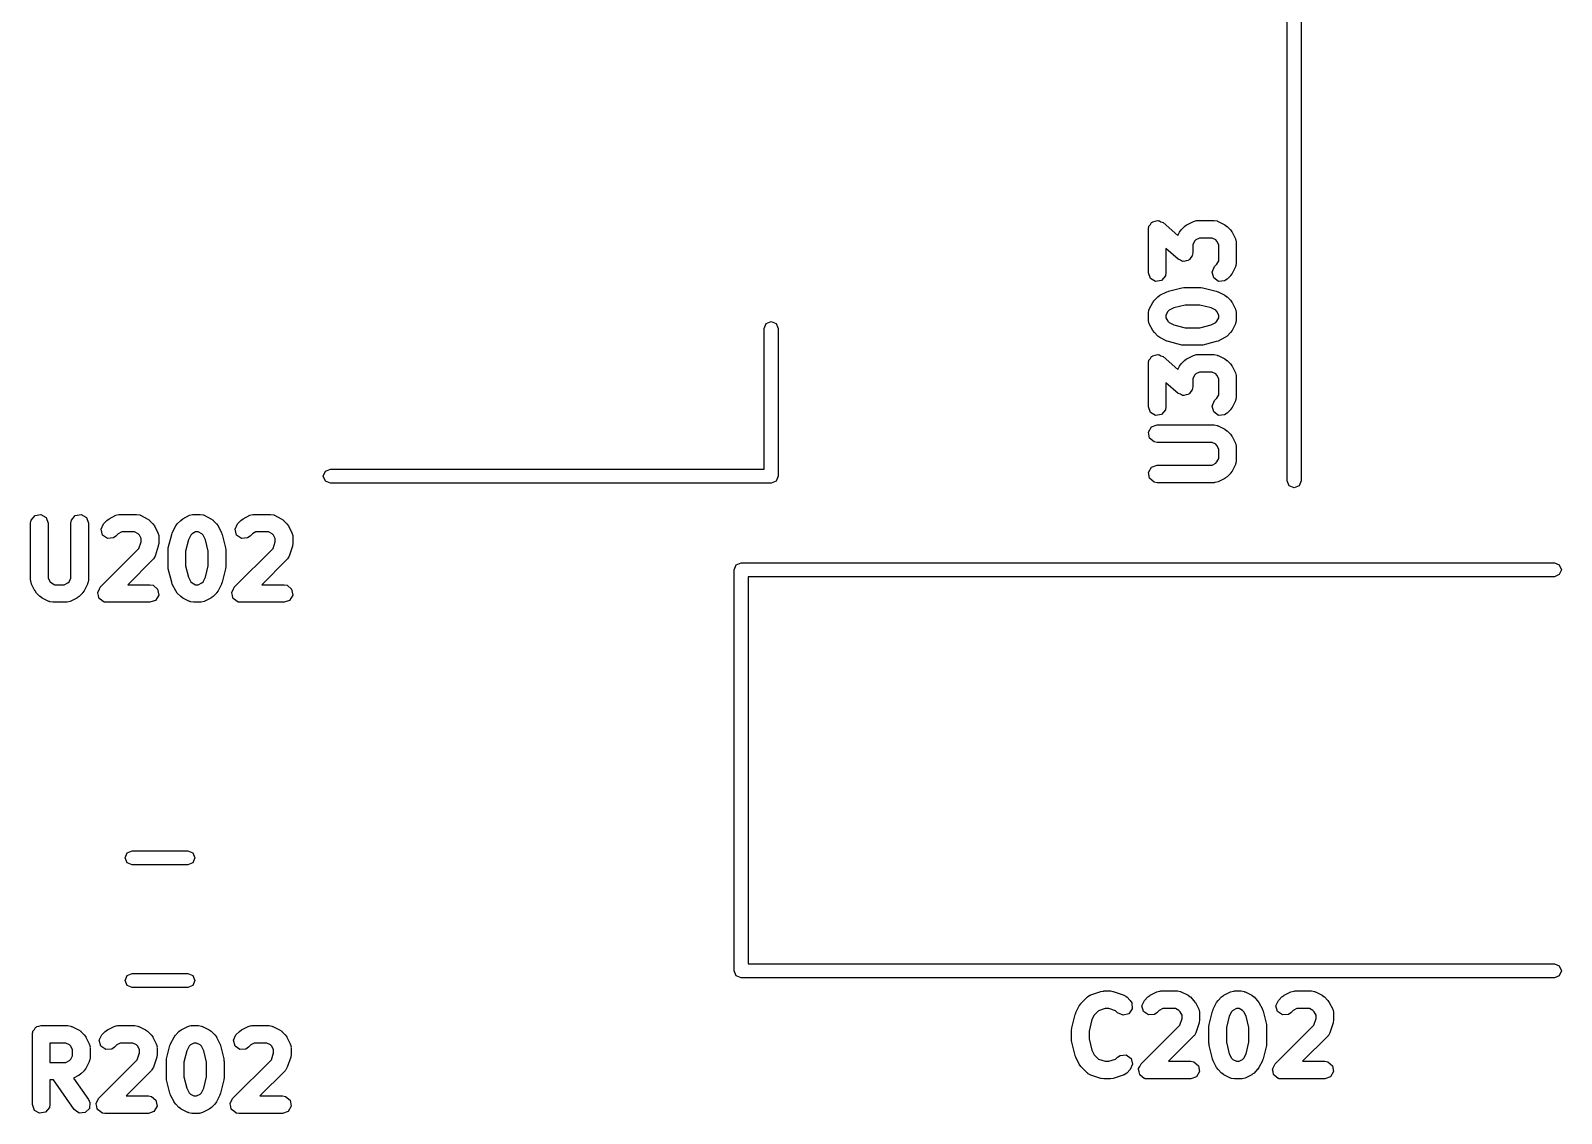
# Model space of a CAD drawing. Extents: x 93.8 to 150, y -109.9 to -90.1.
# Drawn here: x 113.7 to 126.76, y -108.84 to -99.61 of the extents above; entities that cross this region are included whole.
import ezdxf

# ---------------------------------------------------------------- set-up
doc = ezdxf.new("R2010")
doc.units = 0
doc.layers.add('BLACK', color=7, linetype='CONTINUOUS')

msp = doc.modelspace()

# ---------------------------------------------------------------- linework, layer by layer
at = {"layer": 'BLACK', "linetype": 'CONTINUOUS'}
for p, q in [((124.42, -103.45), (124.42, -98.05)), ((124.54, -98.05), (124.54, -103.45)), ((123.236, -101.305), (123.238, -101.294)), ((123.238, -101.29), (123.239, -101.288)), ((123.238, -101.294), (123.238, -101.29)), ((123.239, -101.288), (123.241, -101.279)), ((123.241, -101.279), (123.254, -101.264)), ((123.254, -101.264), (123.264, -101.246)), ((123.264, -101.246), (123.27, -101.244)), ((123.27, -101.244), (123.274, -101.24)), ((123.274, -101.24), (123.294, -101.236)), ((123.294, -101.236), (123.313, -101.23)), ((123.313, -101.23), (123.319, -101.232)), ((123.319, -101.232), (123.324, -101.231)), ((123.324, -101.231), (123.342, -101.241)), ((123.342, -101.241), (123.361, -101.248)), ((123.361, -101.248), (123.487, -101.358)), ((123.516, -101.309), (123.544, -101.28)), ((123.544, -101.28), (123.562, -101.268)), ((123.562, -101.268), (123.564, -101.266)), ((123.564, -101.266), (123.621, -101.238)), ((123.621, -101.238), (123.646, -101.23)), ((123.646, -101.23), (123.65, -101.231)), ((123.65, -101.231), (123.654, -101.23)), ((123.654, -101.23), (123.797, -101.23)), ((123.797, -101.23), (123.823, -101.234)), ((123.823, -101.234), (123.826, -101.237)), ((123.826, -101.237), (123.831, -101.238)), ((123.831, -101.238), (123.888, -101.266)), ((123.888, -101.266), (123.906, -101.28)), ((123.906, -101.28), (123.907, -101.28)), ((123.907, -101.28), (123.936, -101.309)), ((123.236, -101.676), (123.236, -101.305)), ((123.487, -101.358), (123.501, -101.328)), ((123.501, -101.328), (123.515, -101.31)), ((123.515, -101.31), (123.516, -101.309)), ((123.63, -101.406), (123.615, -101.437)), ((123.642, -101.395), (123.63, -101.406)), ((123.672, -101.38), (123.642, -101.395)), ((123.779, -101.38), (123.672, -101.38)), ((123.81, -101.395), (123.779, -101.38)), ((123.821, -101.406), (123.81, -101.395)), ((123.836, -101.437), (123.821, -101.406)), ((123.936, -101.309), (123.949, -101.327)), ((123.949, -101.327), (123.95, -101.328)), ((123.95, -101.328), (123.979, -101.386)), ((123.979, -101.386), (123.986, -101.411)), ((123.986, -101.411), (123.985, -101.415)), ((123.985, -101.415), (123.986, -101.419)), ((123.986, -101.419), (123.986, -101.591)), ((123.491, -101.561), (123.386, -101.47)), ((123.386, -101.47), (123.386, -101.676)), ((123.597, -101.546), (123.587, -101.563)), ((123.61, -101.531), (123.597, -101.546)), ((123.612, -101.522), (123.61, -101.531)), ((123.614, -101.519), (123.612, -101.522)), ((123.615, -101.505), (123.613, -101.516)), ((123.613, -101.516), (123.614, -101.519)), ((123.615, -101.437), (123.615, -101.505)), ((123.836, -101.573), (123.836, -101.437)), ((123.254, -101.724), (123.236, -101.676)), ((123.386, -101.676), (123.382, -101.702)), ((123.509, -101.569), (123.491, -101.561)), ((123.527, -101.579), (123.509, -101.569)), ((123.533, -101.578), (123.527, -101.579)), ((123.538, -101.58), (123.533, -101.578)), ((123.558, -101.573), (123.538, -101.58)), ((123.578, -101.57), (123.558, -101.573)), ((123.581, -101.565), (123.578, -101.57)), ((123.587, -101.563), (123.581, -101.565)), ((123.78, -101.67), (123.801, -101.623)), ((123.793, -101.719), (123.78, -101.67)), ((123.801, -101.623), (123.821, -101.603)), ((123.821, -101.603), (123.836, -101.573)), ((123.95, -101.681), (123.937, -101.699)), ((123.979, -101.624), (123.95, -101.681)), ((123.982, -101.616), (123.979, -101.62)), ((123.979, -101.62), (123.979, -101.624)), ((123.986, -101.591), (123.982, -101.616)), ((123.298, -101.75), (123.254, -101.724)), ((123.349, -101.741), (123.298, -101.75)), ((123.382, -101.702), (123.349, -101.741)), ((123.408, -101.832), (123.522, -101.804)), ((123.522, -101.804), (123.537, -101.802)), ((123.537, -101.802), (123.54, -101.801)), ((123.54, -101.801), (123.683, -101.801)), ((123.683, -101.801), (123.698, -101.804)), ((123.698, -101.804), (123.701, -101.804)), ((123.701, -101.804), (123.815, -101.832)), ((123.835, -101.749), (123.793, -101.719)), ((123.886, -101.744), (123.835, -101.749)), ((123.907, -101.729), (123.886, -101.744)), ((123.936, -101.701), (123.907, -101.729)), ((123.937, -101.699), (123.936, -101.701)), ((123.244, -101.986), (123.273, -101.928)), ((123.273, -101.928), (123.286, -101.91)), ((123.286, -101.91), (123.287, -101.909)), ((123.287, -101.909), (123.316, -101.88)), ((123.316, -101.88), (123.334, -101.868)), ((123.334, -101.868), (123.335, -101.866)), ((123.335, -101.866), (123.392, -101.838)), ((123.392, -101.838), (123.405, -101.834)), ((123.405, -101.834), (123.408, -101.832)), ((123.549, -101.951), (123.452, -101.976)), ((123.674, -101.951), (123.549, -101.951)), ((123.771, -101.976), (123.674, -101.951)), ((123.815, -101.832), (123.827, -101.837)), ((123.827, -101.837), (123.831, -101.838)), ((123.831, -101.838), (123.888, -101.866)), ((123.888, -101.866), (123.906, -101.88)), ((123.906, -101.88), (123.907, -101.88)), ((123.907, -101.88), (123.936, -101.909)), ((123.936, -101.909), (123.949, -101.927)), ((123.949, -101.927), (123.95, -101.928)), ((123.95, -101.928), (123.979, -101.986)), ((123.236, -102.019), (123.241, -101.993)), ((123.236, -102.076), (123.236, -102.019)), ((123.238, -102.08), (123.236, -102.076)), ((123.237, -102.085), (123.238, -102.08)), ((123.241, -101.993), (123.244, -101.99)), ((123.244, -101.99), (123.244, -101.986)), ((123.402, -102.006), (123.386, -102.037)), ((123.386, -102.037), (123.386, -102.059)), ((123.386, -102.059), (123.402, -102.089)), ((123.413, -101.995), (123.402, -102.006)), ((123.452, -101.976), (123.413, -101.995)), ((123.81, -101.995), (123.771, -101.976)), ((123.821, -102.006), (123.81, -101.995)), ((123.836, -102.037), (123.821, -102.006)), ((123.821, -102.089), (123.836, -102.059)), ((123.836, -102.059), (123.836, -102.037)), ((123.979, -101.986), (123.986, -102.011)), ((123.986, -102.076), (123.982, -102.102)), ((123.986, -102.011), (123.985, -102.015)), ((123.985, -102.015), (123.986, -102.019)), ((123.986, -102.019), (123.986, -102.076)), ((119.96, -102.15), (119.978, -102.108)), ((119.96, -103.35), (119.96, -102.15)), ((119.978, -102.108), (120.02, -102.09)), ((120.02, -102.09), (120.062, -102.108)), ((120.062, -102.108), (120.08, -102.15)), ((120.08, -102.15), (120.08, -103.41)), ((123.244, -102.11), (123.237, -102.085)), ((123.273, -102.167), (123.244, -102.11)), ((123.274, -102.168), (123.273, -102.167)), ((123.287, -102.186), (123.274, -102.168)), ((123.316, -102.215), (123.287, -102.186)), ((123.402, -102.089), (123.413, -102.1)), ((123.413, -102.1), (123.452, -102.12)), ((123.452, -102.12), (123.549, -102.144)), ((123.549, -102.144), (123.674, -102.144)), ((123.674, -102.144), (123.771, -102.12)), ((123.771, -102.12), (123.81, -102.1)), ((123.81, -102.1), (123.821, -102.089)), ((123.936, -102.186), (123.907, -102.215)), ((123.937, -102.185), (123.936, -102.186)), ((123.95, -102.167), (123.937, -102.185)), ((123.979, -102.11), (123.95, -102.167)), ((123.982, -102.102), (123.979, -102.105)), ((123.979, -102.105), (123.979, -102.11)), ((123.317, -102.216), (123.316, -102.215)), ((123.335, -102.229), (123.317, -102.216)), ((123.392, -102.258), (123.335, -102.229)), ((123.396, -102.258), (123.392, -102.258)), ((123.408, -102.263), (123.396, -102.258)), ((123.522, -102.292), (123.408, -102.263)), ((123.525, -102.292), (123.522, -102.292)), ((123.54, -102.294), (123.525, -102.292)), ((123.683, -102.294), (123.54, -102.294)), ((123.686, -102.293), (123.683, -102.294)), ((123.701, -102.292), (123.686, -102.293)), ((123.815, -102.263), (123.701, -102.292)), ((123.818, -102.261), (123.815, -102.263)), ((123.831, -102.258), (123.818, -102.261)), ((123.888, -102.229), (123.831, -102.258)), ((123.889, -102.228), (123.888, -102.229)), ((123.907, -102.215), (123.889, -102.228)), ((123.236, -102.448), (123.238, -102.437)), ((123.236, -102.819), (123.236, -102.448)), ((123.238, -102.433), (123.239, -102.431)), ((123.238, -102.437), (123.238, -102.433)), ((123.239, -102.431), (123.241, -102.422)), ((123.241, -102.422), (123.254, -102.407)), ((123.254, -102.407), (123.264, -102.389)), ((123.264, -102.389), (123.27, -102.387)), ((123.27, -102.387), (123.274, -102.383)), ((123.274, -102.383), (123.294, -102.379)), ((123.294, -102.379), (123.313, -102.373)), ((123.313, -102.373), (123.319, -102.375)), ((123.319, -102.375), (123.324, -102.374)), ((123.324, -102.374), (123.342, -102.384)), ((123.342, -102.384), (123.361, -102.391)), ((123.361, -102.391), (123.487, -102.501)), ((123.487, -102.501), (123.501, -102.471)), ((123.501, -102.471), (123.515, -102.453)), ((123.515, -102.453), (123.516, -102.452)), ((123.516, -102.452), (123.544, -102.423)), ((123.544, -102.423), (123.562, -102.41)), ((123.562, -102.41), (123.564, -102.409)), ((123.564, -102.409), (123.621, -102.381)), ((123.621, -102.381), (123.646, -102.373)), ((123.646, -102.373), (123.65, -102.374)), ((123.65, -102.374), (123.654, -102.373)), ((123.654, -102.373), (123.797, -102.373)), ((123.797, -102.373), (123.823, -102.377)), ((123.823, -102.377), (123.826, -102.38)), ((123.826, -102.38), (123.831, -102.381)), ((123.831, -102.381), (123.888, -102.409)), ((123.888, -102.409), (123.906, -102.423)), ((123.906, -102.423), (123.907, -102.423)), ((123.907, -102.423), (123.936, -102.452)), ((123.936, -102.452), (123.949, -102.47)), ((123.949, -102.47), (123.95, -102.471)), ((123.95, -102.471), (123.979, -102.528)), ((123.63, -102.549), (123.615, -102.58)), ((123.615, -102.58), (123.615, -102.648)), ((123.642, -102.538), (123.63, -102.549)), ((123.672, -102.523), (123.642, -102.538)), ((123.779, -102.523), (123.672, -102.523)), ((123.81, -102.538), (123.779, -102.523)), ((123.821, -102.549), (123.81, -102.538)), ((123.836, -102.58), (123.821, -102.549)), ((123.836, -102.716), (123.836, -102.58)), ((123.979, -102.528), (123.986, -102.553)), ((123.986, -102.553), (123.985, -102.558)), ((123.985, -102.558), (123.986, -102.562)), ((123.986, -102.562), (123.986, -102.733)), ((123.491, -102.704), (123.386, -102.613)), ((123.386, -102.613), (123.386, -102.819)), ((123.509, -102.711), (123.491, -102.704)), ((123.527, -102.722), (123.509, -102.711)), ((123.533, -102.721), (123.527, -102.722)), ((123.538, -102.723), (123.533, -102.721)), ((123.558, -102.716), (123.538, -102.723)), ((123.578, -102.713), (123.558, -102.716)), ((123.581, -102.708), (123.578, -102.713)), ((123.587, -102.706), (123.581, -102.708)), ((123.597, -102.689), (123.587, -102.706)), ((123.61, -102.673), (123.597, -102.689)), ((123.612, -102.665), (123.61, -102.673)), ((123.614, -102.662), (123.612, -102.665)), ((123.615, -102.648), (123.613, -102.659)), ((123.613, -102.659), (123.614, -102.662)), ((123.821, -102.746), (123.836, -102.716)), ((123.986, -102.733), (123.982, -102.759)), ((123.254, -102.867), (123.236, -102.819)), ((123.382, -102.845), (123.349, -102.884)), ((123.386, -102.819), (123.382, -102.845)), ((123.78, -102.813), (123.801, -102.766)), ((123.793, -102.862), (123.78, -102.813)), ((123.835, -102.892), (123.793, -102.862)), ((123.801, -102.766), (123.821, -102.746)), ((123.936, -102.844), (123.907, -102.872)), ((123.937, -102.842), (123.936, -102.844)), ((123.95, -102.824), (123.937, -102.842)), ((123.979, -102.767), (123.95, -102.824)), ((123.982, -102.759), (123.979, -102.763)), ((123.979, -102.763), (123.979, -102.767)), ((123.238, -103.035), (123.263, -102.99)), ((123.298, -102.893), (123.254, -102.867)), ((123.263, -102.99), (123.311, -102.973)), ((123.349, -102.884), (123.298, -102.893)), ((123.311, -102.973), (123.797, -102.973)), ((123.797, -102.973), (123.823, -102.977)), ((123.823, -102.977), (123.826, -102.98)), ((123.826, -102.98), (123.831, -102.981)), ((123.831, -102.981), (123.888, -103.009)), ((123.886, -102.887), (123.835, -102.892)), ((123.907, -102.872), (123.886, -102.887)), ((123.246, -103.085), (123.238, -103.035)), ((123.286, -103.118), (123.246, -103.085)), ((123.311, -103.123), (123.286, -103.118)), ((123.779, -103.123), (123.311, -103.123)), ((123.81, -103.138), (123.779, -103.123)), ((123.888, -103.009), (123.906, -103.023)), ((123.906, -103.023), (123.907, -103.023)), ((123.907, -103.023), (123.936, -103.052)), ((123.936, -103.052), (123.949, -103.07)), ((123.949, -103.07), (123.95, -103.071)), ((123.95, -103.071), (123.979, -103.128)), ((123.821, -103.149), (123.81, -103.138)), ((123.836, -103.18), (123.821, -103.149)), ((123.836, -103.259), (123.836, -103.18)), ((123.979, -103.128), (123.986, -103.153)), ((123.986, -103.153), (123.985, -103.158)), ((123.985, -103.158), (123.986, -103.162)), ((123.986, -103.162), (123.986, -103.276)), ((116.2, -103.41), (116.218, -103.368)), ((116.218, -103.368), (116.26, -103.35)), ((116.26, -103.35), (119.96, -103.35)), ((123.238, -103.378), (123.263, -103.333)), ((123.246, -103.428), (123.238, -103.378)), ((123.263, -103.333), (123.311, -103.316)), ((123.311, -103.316), (123.779, -103.316)), ((123.779, -103.316), (123.81, -103.3)), ((123.81, -103.3), (123.821, -103.289)), ((123.821, -103.289), (123.836, -103.259)), ((123.936, -103.386), (123.907, -103.415)), ((123.937, -103.385), (123.936, -103.386)), ((123.95, -103.367), (123.937, -103.385)), ((123.979, -103.31), (123.95, -103.367)), ((123.982, -103.302), (123.979, -103.305)), ((123.979, -103.305), (123.979, -103.31)), ((123.986, -103.276), (123.982, -103.302)), ((116.218, -103.452), (116.2, -103.41)), ((116.26, -103.47), (116.218, -103.452)), ((120.02, -103.47), (116.26, -103.47)), ((120.062, -103.452), (120.02, -103.47)), ((120.08, -103.41), (120.062, -103.452)), ((123.286, -103.461), (123.246, -103.428)), ((123.311, -103.466), (123.286, -103.461)), ((123.797, -103.466), (123.311, -103.466)), ((123.801, -103.464), (123.797, -103.466)), ((123.806, -103.465), (123.801, -103.464)), ((123.831, -103.458), (123.806, -103.465)), ((123.888, -103.429), (123.831, -103.458)), ((123.889, -103.428), (123.888, -103.429)), ((123.907, -103.415), (123.889, -103.428)), ((124.438, -103.492), (124.42, -103.45)), ((124.48, -103.51), (124.438, -103.492)), ((124.522, -103.492), (124.48, -103.51)), ((124.54, -103.45), (124.522, -103.492)), ((113.709, -103.786), (113.742, -103.746)), ((113.742, -103.746), (113.792, -103.738)), ((113.792, -103.738), (113.837, -103.763)), ((113.837, -103.763), (113.854, -103.811)), ((114.052, -103.786), (114.085, -103.746)), ((114.085, -103.746), (114.135, -103.738)), ((114.135, -103.738), (114.18, -103.763)), ((114.18, -103.763), (114.197, -103.811)), ((114.355, -103.787), (114.373, -103.774)), ((114.373, -103.774), (114.374, -103.773)), ((114.374, -103.773), (114.432, -103.744)), ((114.432, -103.744), (114.457, -103.737)), ((114.457, -103.737), (114.461, -103.738)), ((114.461, -103.738), (114.465, -103.736)), ((114.465, -103.736), (114.608, -103.736)), ((114.608, -103.736), (114.634, -103.741)), ((114.634, -103.741), (114.637, -103.744)), ((114.637, -103.744), (114.642, -103.744)), ((114.642, -103.744), (114.699, -103.773)), ((114.699, -103.773), (114.717, -103.786)), ((114.984, -103.787), (115.002, -103.774)), ((115.002, -103.774), (115.003, -103.773)), ((115.003, -103.773), (115.06, -103.744)), ((115.06, -103.744), (115.085, -103.737)), ((115.085, -103.737), (115.09, -103.738)), ((115.09, -103.738), (115.094, -103.736)), ((115.094, -103.736), (115.151, -103.736)), ((115.151, -103.736), (115.177, -103.741)), ((115.177, -103.741), (115.18, -103.744)), ((115.18, -103.744), (115.184, -103.744)), ((115.184, -103.744), (115.242, -103.773)), ((115.242, -103.773), (115.26, -103.786)), ((115.498, -103.787), (115.516, -103.774)), ((115.516, -103.774), (115.517, -103.773)), ((115.517, -103.773), (115.574, -103.744)), ((115.574, -103.744), (115.599, -103.737)), ((115.599, -103.737), (115.604, -103.738)), ((115.604, -103.738), (115.608, -103.736)), ((115.608, -103.736), (115.751, -103.736)), ((115.751, -103.736), (115.777, -103.741)), ((115.777, -103.741), (115.78, -103.744)), ((115.78, -103.744), (115.784, -103.744)), ((115.784, -103.744), (115.842, -103.773)), ((115.842, -103.773), (115.86, -103.786)), ((113.704, -103.811), (113.709, -103.786)), ((113.704, -104.297), (113.704, -103.811)), ((113.854, -103.811), (113.854, -104.279)), ((114.047, -103.811), (114.052, -103.786)), ((114.047, -104.279), (114.047, -103.811)), ((114.197, -103.811), (114.197, -104.297)), ((114.305, -103.862), (114.326, -103.816)), ((114.318, -103.912), (114.305, -103.862)), ((114.326, -103.816), (114.355, -103.787)), ((114.452, -103.902), (114.432, -103.922)), ((114.483, -103.886), (114.452, -103.902)), ((114.59, -103.886), (114.483, -103.886)), ((114.621, -103.902), (114.59, -103.886)), ((114.632, -103.913), (114.621, -103.902)), ((114.717, -103.786), (114.718, -103.787)), ((114.718, -103.787), (114.747, -103.816)), ((114.747, -103.816), (114.76, -103.834)), ((114.76, -103.834), (114.761, -103.835)), ((114.761, -103.835), (114.789, -103.892)), ((114.789, -103.892), (114.797, -103.917)), ((114.878, -104.022), (114.907, -103.908)), ((114.907, -103.908), (114.912, -103.896)), ((114.912, -103.892), (114.941, -103.835)), ((114.912, -103.896), (114.912, -103.892)), ((114.941, -103.835), (114.954, -103.817)), ((114.954, -103.817), (114.955, -103.816)), ((114.955, -103.816), (114.984, -103.787)), ((115.081, -103.902), (115.07, -103.913)), ((115.111, -103.886), (115.081, -103.902)), ((115.133, -103.886), (115.111, -103.886)), ((115.164, -103.902), (115.133, -103.886)), ((115.175, -103.913), (115.164, -103.902)), ((115.26, -103.786), (115.261, -103.787)), ((115.261, -103.787), (115.29, -103.816)), ((115.29, -103.816), (115.302, -103.834)), ((115.302, -103.834), (115.304, -103.835)), ((115.304, -103.835), (115.332, -103.892)), ((115.332, -103.892), (115.336, -103.905)), ((115.336, -103.905), (115.338, -103.908)), ((115.338, -103.908), (115.366, -104.022)), ((115.448, -103.862), (115.469, -103.816)), ((115.461, -103.912), (115.448, -103.862)), ((115.469, -103.816), (115.498, -103.787)), ((115.595, -103.902), (115.575, -103.922)), ((115.626, -103.886), (115.595, -103.902)), ((115.733, -103.886), (115.626, -103.886)), ((115.764, -103.902), (115.733, -103.886)), ((115.775, -103.913), (115.764, -103.902)), ((115.86, -103.786), (115.861, -103.787)), ((115.861, -103.787), (115.89, -103.816)), ((115.89, -103.816), (115.902, -103.834)), ((115.902, -103.834), (115.904, -103.835)), ((115.904, -103.835), (115.932, -103.892)), ((115.932, -103.892), (115.94, -103.917)), ((114.298, -104.358), (114.628, -104.028)), ((114.36, -103.941), (114.318, -103.912)), ((114.411, -103.937), (114.36, -103.941)), ((114.432, -103.922), (114.411, -103.937)), ((114.628, -104.028), (114.647, -103.971)), ((114.647, -103.943), (114.632, -103.913)), ((114.647, -103.971), (114.647, -103.943)), ((114.793, -104.007), (114.765, -104.092)), ((114.797, -103.983), (114.793, -104.005)), ((114.793, -104.005), (114.793, -104.007)), ((114.797, -103.917), (114.796, -103.922)), ((114.796, -103.922), (114.797, -103.926)), ((114.797, -103.926), (114.797, -103.983)), ((114.876, -104.04), (114.878, -104.025)), ((114.876, -104.183), (114.876, -104.04)), ((114.878, -104.025), (114.878, -104.022)), ((115.05, -103.952), (115.026, -104.049)), ((115.07, -103.913), (115.05, -103.952)), ((115.194, -103.952), (115.175, -103.913)), ((115.219, -104.049), (115.194, -103.952)), ((115.366, -104.022), (115.368, -104.037)), ((115.368, -104.037), (115.369, -104.04)), ((115.369, -104.04), (115.369, -104.183)), ((115.441, -104.358), (115.771, -104.028)), ((115.503, -103.941), (115.461, -103.912)), ((115.554, -103.937), (115.503, -103.941)), ((115.575, -103.922), (115.554, -103.937)), ((115.771, -104.028), (115.79, -103.971)), ((115.79, -103.943), (115.775, -103.913)), ((115.79, -103.971), (115.79, -103.943)), ((115.936, -104.007), (115.908, -104.092)), ((115.94, -103.983), (115.936, -104.005)), ((115.936, -104.005), (115.936, -104.007)), ((115.94, -103.917), (115.939, -103.922)), ((115.939, -103.922), (115.94, -103.926)), ((115.94, -103.926), (115.94, -103.983)), ((114.747, -104.122), (114.532, -104.336)), ((114.749, -104.118), (114.747, -104.122)), ((114.752, -104.115), (114.749, -104.118)), ((114.765, -104.092), (114.752, -104.115)), ((115.026, -104.049), (115.026, -104.174)), ((115.219, -104.174), (115.219, -104.049)), ((115.89, -104.122), (115.675, -104.336)), ((115.891, -104.118), (115.89, -104.122)), ((115.895, -104.115), (115.891, -104.118)), ((115.908, -104.092), (115.895, -104.115)), ((119.703, -104.208), (119.721, -104.166)), ((119.721, -104.166), (119.763, -104.148)), ((119.763, -104.148), (126.698, -104.148)), ((126.698, -104.148), (126.74, -104.166)), ((126.74, -104.166), (126.758, -104.208)), ((113.706, -104.301), (113.704, -104.297)), ((113.705, -104.306), (113.706, -104.301)), ((113.854, -104.279), (113.87, -104.31)), ((114.032, -104.31), (114.047, -104.279)), ((114.197, -104.297), (114.193, -104.323)), ((114.877, -104.186), (114.876, -104.183)), ((114.878, -104.201), (114.877, -104.186)), ((114.907, -104.315), (114.878, -104.201)), ((115.026, -104.174), (115.05, -104.271)), ((115.05, -104.271), (115.07, -104.31)), ((115.175, -104.31), (115.194, -104.271)), ((115.194, -104.271), (115.219, -104.174)), ((115.366, -104.201), (115.338, -104.315)), ((115.369, -104.183), (115.366, -104.198)), ((115.366, -104.198), (115.366, -104.201)), ((119.703, -107.628), (119.703, -104.208)), ((126.698, -104.268), (119.823, -104.268)), ((119.823, -104.268), (119.823, -107.568)), ((126.74, -104.25), (126.698, -104.268)), ((126.758, -104.208), (126.74, -104.25)), ((113.712, -104.331), (113.705, -104.306)), ((113.741, -104.388), (113.712, -104.331)), ((113.742, -104.389), (113.741, -104.388)), ((113.755, -104.407), (113.742, -104.389)), ((113.784, -104.436), (113.755, -104.407)), ((113.87, -104.31), (113.881, -104.321)), ((113.881, -104.321), (113.911, -104.336)), ((113.911, -104.336), (113.99, -104.336)), ((113.99, -104.336), (114.021, -104.321)), ((114.021, -104.321), (114.032, -104.31)), ((114.147, -104.407), (114.118, -104.436)), ((114.161, -104.388), (114.147, -104.406)), ((114.147, -104.406), (114.147, -104.407)), ((114.189, -104.331), (114.161, -104.388)), ((114.19, -104.326), (114.189, -104.331)), ((114.193, -104.323), (114.19, -104.326)), ((114.276, -104.405), (114.278, -104.402)), ((114.282, -104.427), (114.276, -104.405)), ((114.277, -104.398), (114.288, -104.379)), ((114.278, -104.402), (114.277, -104.398)), ((114.286, -104.449), (114.282, -104.427)), ((114.288, -104.379), (114.298, -104.358)), ((114.532, -104.336), (114.722, -104.336)), ((114.722, -104.336), (114.748, -104.341)), ((114.748, -104.341), (114.787, -104.374)), ((114.796, -104.424), (114.77, -104.469)), ((114.787, -104.374), (114.796, -104.424)), ((114.909, -104.318), (114.907, -104.315)), ((114.912, -104.331), (114.909, -104.318)), ((114.941, -104.388), (114.912, -104.331)), ((114.942, -104.389), (114.941, -104.388)), ((114.955, -104.407), (114.942, -104.389)), ((114.984, -104.436), (114.955, -104.407)), ((115.07, -104.31), (115.081, -104.321)), ((115.081, -104.321), (115.111, -104.336)), ((115.111, -104.336), (115.133, -104.336)), ((115.133, -104.336), (115.164, -104.321)), ((115.164, -104.321), (115.175, -104.31)), ((115.29, -104.407), (115.261, -104.436)), ((115.304, -104.388), (115.29, -104.406)), ((115.29, -104.406), (115.29, -104.407)), ((115.332, -104.331), (115.304, -104.388)), ((115.333, -104.327), (115.332, -104.331)), ((115.338, -104.315), (115.333, -104.327)), ((115.419, -104.405), (115.42, -104.402)), ((115.425, -104.427), (115.419, -104.405)), ((115.42, -104.398), (115.431, -104.379)), ((115.42, -104.402), (115.42, -104.398)), ((115.429, -104.449), (115.425, -104.427)), ((115.431, -104.379), (115.441, -104.358)), ((115.675, -104.336), (115.865, -104.336)), ((115.865, -104.336), (115.891, -104.341)), ((115.891, -104.341), (115.93, -104.374)), ((115.939, -104.424), (115.913, -104.469)), ((115.93, -104.374), (115.939, -104.424)), ((113.785, -104.437), (113.784, -104.436)), ((113.803, -104.45), (113.785, -104.437)), ((113.86, -104.479), (113.803, -104.45)), ((113.865, -104.479), (113.86, -104.479)), ((113.868, -104.482), (113.865, -104.479)), ((113.894, -104.486), (113.868, -104.482)), ((114.008, -104.486), (113.894, -104.486)), ((114.012, -104.485), (114.008, -104.486)), ((114.017, -104.486), (114.012, -104.485)), ((114.042, -104.479), (114.017, -104.486)), ((114.099, -104.45), (114.042, -104.479)), ((114.1, -104.449), (114.099, -104.45)), ((114.118, -104.436), (114.1, -104.449)), ((114.289, -104.451), (114.286, -104.449)), ((114.289, -104.454), (114.289, -104.451)), ((114.308, -104.467), (114.289, -104.454)), ((114.325, -104.482), (114.308, -104.467)), ((114.33, -104.483), (114.325, -104.482)), ((114.331, -104.484), (114.33, -104.483)), ((114.335, -104.484), (114.331, -104.484)), ((114.351, -104.486), (114.335, -104.484)), ((114.722, -104.486), (114.351, -104.486)), ((114.77, -104.469), (114.722, -104.486)), ((114.985, -104.437), (114.984, -104.436)), ((115.003, -104.45), (114.985, -104.437)), ((115.06, -104.479), (115.003, -104.45)), ((115.065, -104.479), (115.06, -104.479)), ((115.068, -104.482), (115.065, -104.479)), ((115.094, -104.486), (115.068, -104.482)), ((115.151, -104.486), (115.094, -104.486)), ((115.155, -104.485), (115.151, -104.486)), ((115.159, -104.486), (115.155, -104.485)), ((115.184, -104.479), (115.159, -104.486)), ((115.242, -104.45), (115.184, -104.479)), ((115.243, -104.449), (115.242, -104.45)), ((115.261, -104.436), (115.243, -104.449)), ((115.431, -104.451), (115.429, -104.449)), ((115.432, -104.454), (115.431, -104.451)), ((115.451, -104.467), (115.432, -104.454)), ((115.468, -104.482), (115.451, -104.467)), ((115.473, -104.483), (115.468, -104.482)), ((115.474, -104.484), (115.473, -104.483)), ((115.478, -104.484), (115.474, -104.484)), ((115.494, -104.486), (115.478, -104.484)), ((115.865, -104.486), (115.494, -104.486)), ((115.913, -104.469), (115.865, -104.486)), ((114.511, -106.665), (114.528, -106.623)), ((114.528, -106.623), (114.571, -106.605)), ((114.571, -106.605), (115.045, -106.605)), ((115.045, -106.605), (115.088, -106.623)), ((115.088, -106.623), (115.105, -106.665)), ((114.528, -106.708), (114.511, -106.665)), ((114.571, -106.725), (114.528, -106.708)), ((115.045, -106.725), (114.571, -106.725)), ((115.088, -106.708), (115.045, -106.725)), ((115.105, -106.665), (115.088, -106.708)), ((114.511, -107.71), (114.528, -107.668)), ((114.528, -107.668), (114.571, -107.65)), ((114.571, -107.65), (115.045, -107.65)), ((115.045, -107.65), (115.088, -107.668)), ((115.088, -107.668), (115.105, -107.71)), ((119.721, -107.67), (119.703, -107.628)), ((119.763, -107.688), (119.721, -107.67)), ((126.698, -107.688), (119.763, -107.688)), ((119.823, -107.568), (126.698, -107.568)), ((126.698, -107.568), (126.74, -107.586)), ((126.74, -107.67), (126.698, -107.688)), ((126.74, -107.586), (126.758, -107.628)), ((126.758, -107.628), (126.74, -107.67)), ((114.528, -107.753), (114.511, -107.71)), ((114.571, -107.77), (114.528, -107.753)), ((115.045, -107.77), (114.571, -107.77)), ((115.088, -107.753), (115.045, -107.77)), ((115.105, -107.71), (115.088, -107.753)), ((122.746, -107.833), (122.831, -107.804)), ((122.831, -107.804), (122.854, -107.801)), ((122.854, -107.801), (122.855, -107.8)), ((122.855, -107.8), (122.912, -107.8)), ((122.912, -107.8), (122.934, -107.804)), ((122.934, -107.804), (122.936, -107.804)), ((122.936, -107.804), (123.022, -107.833)), ((123.25, -107.837), (123.307, -107.808)), ((123.307, -107.808), (123.332, -107.801)), ((123.332, -107.801), (123.337, -107.802)), ((123.337, -107.802), (123.341, -107.8)), ((123.341, -107.8), (123.484, -107.8)), ((123.484, -107.8), (123.509, -107.805)), ((123.509, -107.805), (123.513, -107.808)), ((123.513, -107.808), (123.517, -107.808)), ((123.517, -107.808), (123.574, -107.837)), ((123.879, -107.837), (123.936, -107.808)), ((123.936, -107.808), (123.961, -107.801)), ((123.961, -107.801), (123.965, -107.802)), ((123.965, -107.802), (123.969, -107.8)), ((123.969, -107.8), (124.027, -107.8)), ((124.027, -107.8), (124.052, -107.805)), ((124.052, -107.805), (124.056, -107.808)), ((124.056, -107.808), (124.06, -107.808)), ((124.06, -107.808), (124.117, -107.837)), ((124.393, -107.837), (124.45, -107.808)), ((124.45, -107.808), (124.475, -107.801)), ((124.475, -107.801), (124.479, -107.802)), ((124.479, -107.802), (124.484, -107.8)), ((124.484, -107.8), (124.627, -107.8)), ((124.627, -107.8), (124.652, -107.805)), ((124.652, -107.805), (124.656, -107.808)), ((124.656, -107.808), (124.66, -107.808)), ((124.66, -107.808), (124.717, -107.837)), ((122.617, -107.985), (122.645, -107.928)), ((122.645, -107.928), (122.659, -107.91)), ((122.659, -107.908), (122.716, -107.851)), ((122.659, -107.91), (122.659, -107.908)), ((122.716, -107.851), (122.738, -107.836)), ((122.738, -107.836), (122.742, -107.836)), ((122.742, -107.836), (122.746, -107.833)), ((122.867, -107.95), (122.81, -107.97)), ((122.9, -107.95), (122.867, -107.95)), ((122.957, -107.97), (122.9, -107.95)), ((123.022, -107.833), (123.045, -107.845)), ((123.045, -107.845), (123.047, -107.849)), ((123.047, -107.849), (123.051, -107.851)), ((123.051, -107.851), (123.08, -107.88)), ((123.099, -107.952), (123.07, -107.994)), ((123.08, -107.88), (123.095, -107.901)), ((123.095, -107.901), (123.099, -107.952)), ((123.18, -107.926), (123.202, -107.88)), ((123.194, -107.976), (123.18, -107.926)), ((123.202, -107.88), (123.231, -107.851)), ((123.231, -107.851), (123.249, -107.838)), ((123.249, -107.838), (123.25, -107.837)), ((123.359, -107.95), (123.328, -107.966)), ((123.466, -107.95), (123.359, -107.95)), ((123.496, -107.966), (123.466, -107.95)), ((123.574, -107.837), (123.592, -107.85)), ((123.592, -107.85), (123.594, -107.851)), ((123.594, -107.851), (123.622, -107.88)), ((123.622, -107.88), (123.635, -107.898)), ((123.635, -107.898), (123.637, -107.899)), ((123.637, -107.899), (123.665, -107.956)), ((123.665, -107.956), (123.673, -107.981)), ((123.788, -107.956), (123.817, -107.899)), ((123.788, -107.96), (123.788, -107.956)), ((123.817, -107.899), (123.83, -107.881)), ((123.83, -107.881), (123.831, -107.88)), ((123.831, -107.88), (123.859, -107.851)), ((123.859, -107.851), (123.878, -107.838)), ((123.878, -107.838), (123.879, -107.837)), ((123.987, -107.95), (123.957, -107.966)), ((124.009, -107.95), (123.987, -107.95)), ((124.039, -107.966), (124.009, -107.95)), ((124.117, -107.837), (124.135, -107.85)), ((124.135, -107.85), (124.137, -107.851)), ((124.137, -107.851), (124.165, -107.88)), ((124.165, -107.88), (124.178, -107.898)), ((124.178, -107.898), (124.179, -107.899)), ((124.179, -107.899), (124.208, -107.956)), ((124.208, -107.956), (124.212, -107.969)), ((124.323, -107.926), (124.345, -107.88)), ((124.337, -107.976), (124.323, -107.926)), ((124.345, -107.88), (124.374, -107.851)), ((124.374, -107.851), (124.392, -107.838)), ((124.392, -107.838), (124.393, -107.837)), ((124.501, -107.95), (124.471, -107.966)), ((124.609, -107.95), (124.501, -107.95)), ((124.639, -107.966), (124.609, -107.95)), ((124.717, -107.837), (124.735, -107.85)), ((124.735, -107.85), (124.737, -107.851)), ((124.737, -107.851), (124.765, -107.88)), ((124.765, -107.88), (124.778, -107.898)), ((124.778, -107.898), (124.779, -107.899)), ((124.779, -107.899), (124.808, -107.956)), ((124.808, -107.956), (124.815, -107.981)), ((122.582, -108.114), (122.611, -108)), ((122.611, -108), (122.616, -107.988)), ((122.616, -107.988), (122.617, -107.985)), ((122.754, -108.044), (122.73, -108.142)), ((122.774, -108.006), (122.754, -108.044)), ((122.81, -107.97), (122.774, -108.006)), ((122.974, -107.986), (122.957, -107.97)), ((123.02, -108.007), (122.974, -107.986)), ((123.07, -107.994), (123.02, -108.007)), ((123.236, -108.005), (123.194, -107.976)), ((123.287, -108.001), (123.236, -108.005)), ((123.308, -107.986), (123.287, -108.001)), ((123.328, -107.966), (123.308, -107.986)), ((123.508, -107.977), (123.496, -107.966)), ((123.504, -108.092), (123.523, -108.035)), ((123.523, -108.007), (123.508, -107.977)), ((123.523, -108.035), (123.523, -108.007)), ((123.669, -108.071), (123.641, -108.156)), ((123.673, -108.047), (123.669, -108.069)), ((123.669, -108.069), (123.669, -108.071)), ((123.673, -107.981), (123.671, -107.986)), ((123.671, -107.986), (123.673, -107.99)), ((123.673, -107.99), (123.673, -108.047)), ((123.754, -108.086), (123.782, -107.972)), ((123.754, -108.089), (123.754, -108.086)), ((123.782, -107.972), (123.788, -107.96)), ((123.926, -108.016), (123.902, -108.113)), ((123.945, -107.977), (123.926, -108.016)), ((123.957, -107.966), (123.945, -107.977)), ((124.051, -107.977), (124.039, -107.966)), ((124.07, -108.016), (124.051, -107.977)), ((124.094, -108.113), (124.07, -108.016)), ((124.212, -107.969), (124.214, -107.972)), ((124.214, -107.972), (124.242, -108.086)), ((124.242, -108.086), (124.243, -108.101)), ((124.379, -108.005), (124.337, -107.976)), ((124.43, -108.001), (124.379, -108.005)), ((124.451, -107.986), (124.43, -108.001)), ((124.471, -107.966), (124.451, -107.986)), ((124.651, -107.977), (124.639, -107.966)), ((124.647, -108.092), (124.666, -108.035)), ((124.666, -108.007), (124.651, -107.977)), ((124.666, -108.035), (124.666, -108.007)), ((124.812, -108.071), (124.783, -108.156)), ((124.816, -108.047), (124.812, -108.069)), ((124.812, -108.069), (124.812, -108.071)), ((124.815, -107.981), (124.814, -107.986)), ((124.814, -107.986), (124.816, -107.99)), ((124.816, -107.99), (124.816, -108.047)), ((113.719, -108.169), (113.72, -108.16)), ((113.719, -108.769), (113.719, -108.169)), ((113.72, -108.156), (113.722, -108.154)), ((113.72, -108.16), (113.72, -108.156)), ((113.722, -108.154), (113.723, -108.144)), ((113.723, -108.144), (113.736, -108.129)), ((113.736, -108.129), (113.746, -108.112)), ((113.746, -108.112), (113.752, -108.11)), ((113.752, -108.11), (113.756, -108.104)), ((113.756, -108.104), (113.775, -108.101)), ((113.775, -108.101), (113.794, -108.094)), ((113.794, -108.094), (114.022, -108.094)), ((114.022, -108.094), (114.048, -108.099)), ((114.048, -108.099), (114.051, -108.102)), ((114.051, -108.102), (114.056, -108.102)), ((114.056, -108.102), (114.113, -108.131)), ((114.113, -108.131), (114.131, -108.144)), ((114.131, -108.144), (114.132, -108.145)), ((114.132, -108.145), (114.161, -108.174)), ((114.161, -108.174), (114.174, -108.192)), ((114.174, -108.192), (114.175, -108.193)), ((114.175, -108.193), (114.204, -108.25)), ((114.29, -108.22), (114.312, -108.174)), ((114.312, -108.174), (114.341, -108.145)), ((114.341, -108.145), (114.359, -108.132)), ((114.359, -108.132), (114.36, -108.131)), ((114.36, -108.131), (114.417, -108.102)), ((114.417, -108.102), (114.442, -108.095)), ((114.442, -108.095), (114.447, -108.096)), ((114.447, -108.096), (114.451, -108.094)), ((114.451, -108.094), (114.594, -108.094)), ((114.594, -108.094), (114.619, -108.099)), ((114.619, -108.099), (114.623, -108.102)), ((114.623, -108.102), (114.627, -108.102)), ((114.627, -108.102), (114.684, -108.131)), ((114.684, -108.131), (114.702, -108.144)), ((114.702, -108.144), (114.704, -108.145)), ((114.704, -108.145), (114.732, -108.174)), ((114.732, -108.174), (114.745, -108.192)), ((114.745, -108.192), (114.747, -108.193)), ((114.747, -108.193), (114.775, -108.25)), ((114.898, -108.25), (114.927, -108.193)), ((114.927, -108.193), (114.94, -108.175)), ((114.94, -108.175), (114.941, -108.174)), ((114.941, -108.174), (114.969, -108.145)), ((114.969, -108.145), (114.988, -108.132)), ((114.988, -108.132), (114.989, -108.131)), ((114.989, -108.131), (115.046, -108.102)), ((115.046, -108.102), (115.071, -108.095)), ((115.071, -108.095), (115.075, -108.096)), ((115.075, -108.096), (115.079, -108.094)), ((115.079, -108.094), (115.137, -108.094)), ((115.137, -108.094), (115.162, -108.099)), ((115.162, -108.099), (115.166, -108.102)), ((115.166, -108.102), (115.17, -108.102)), ((115.17, -108.102), (115.227, -108.131)), ((115.227, -108.131), (115.245, -108.144)), ((115.245, -108.144), (115.247, -108.145)), ((115.247, -108.145), (115.275, -108.174)), ((115.275, -108.174), (115.288, -108.192)), ((115.288, -108.192), (115.289, -108.193)), ((115.289, -108.193), (115.318, -108.25)), ((115.433, -108.22), (115.455, -108.174)), ((115.455, -108.174), (115.484, -108.145)), ((115.484, -108.145), (115.502, -108.132)), ((115.502, -108.132), (115.503, -108.131)), ((115.503, -108.131), (115.56, -108.102)), ((115.56, -108.102), (115.585, -108.095)), ((115.585, -108.095), (115.59, -108.096)), ((115.59, -108.096), (115.594, -108.094)), ((115.594, -108.094), (115.737, -108.094)), ((115.737, -108.094), (115.762, -108.099)), ((115.762, -108.099), (115.766, -108.102)), ((115.766, -108.102), (115.77, -108.102)), ((115.77, -108.102), (115.827, -108.131)), ((115.827, -108.131), (115.845, -108.144)), ((115.845, -108.144), (115.847, -108.145)), ((115.847, -108.145), (115.875, -108.174)), ((115.875, -108.174), (115.888, -108.192)), ((115.888, -108.192), (115.889, -108.193)), ((115.889, -108.193), (115.918, -108.25)), ((122.58, -108.133), (122.583, -108.118)), ((122.58, -108.218), (122.58, -108.133)), ((122.583, -108.118), (122.582, -108.114)), ((122.73, -108.142), (122.73, -108.209)), ((122.73, -108.209), (122.754, -108.306)), ((123.174, -108.422), (123.504, -108.092)), ((123.622, -108.186), (123.408, -108.4)), ((123.624, -108.182), (123.622, -108.186)), ((123.628, -108.179), (123.624, -108.182)), ((123.641, -108.156), (123.628, -108.179)), ((123.752, -108.104), (123.754, -108.089)), ((123.752, -108.247), (123.752, -108.104)), ((123.902, -108.113), (123.902, -108.238)), ((124.094, -108.238), (124.094, -108.113)), ((124.243, -108.101), (124.244, -108.104)), ((124.244, -108.104), (124.244, -108.247)), ((124.316, -108.422), (124.647, -108.092)), ((124.765, -108.186), (124.55, -108.4)), ((124.767, -108.182), (124.765, -108.186)), ((124.771, -108.179), (124.767, -108.182)), ((124.783, -108.156), (124.771, -108.179)), ((113.869, -108.244), (113.869, -108.409)), ((114.005, -108.244), (113.869, -108.244)), ((114.035, -108.26), (114.005, -108.244)), ((114.046, -108.271), (114.035, -108.26)), ((114.062, -108.301), (114.046, -108.271)), ((114.062, -108.352), (114.062, -108.301)), ((114.204, -108.25), (114.211, -108.275)), ((114.211, -108.275), (114.21, -108.28)), ((114.21, -108.28), (114.212, -108.284)), ((114.212, -108.284), (114.212, -108.369)), ((114.304, -108.27), (114.29, -108.22)), ((114.346, -108.299), (114.304, -108.27)), ((114.397, -108.295), (114.346, -108.299)), ((114.418, -108.28), (114.397, -108.295)), ((114.438, -108.26), (114.418, -108.28)), ((114.469, -108.244), (114.438, -108.26)), ((114.576, -108.244), (114.469, -108.244)), ((114.606, -108.26), (114.576, -108.244)), ((114.618, -108.271), (114.606, -108.26)), ((114.614, -108.386), (114.633, -108.329)), ((114.633, -108.301), (114.618, -108.271)), ((114.633, -108.329), (114.633, -108.301)), ((114.775, -108.25), (114.783, -108.275)), ((114.783, -108.341), (114.779, -108.363)), ((114.783, -108.275), (114.781, -108.279)), ((114.781, -108.279), (114.783, -108.284)), ((114.783, -108.284), (114.783, -108.341)), ((114.864, -108.38), (114.892, -108.266)), ((114.892, -108.266), (114.898, -108.254)), ((114.898, -108.254), (114.898, -108.25)), ((115.036, -108.31), (115.012, -108.407)), ((115.055, -108.271), (115.036, -108.31)), ((115.067, -108.26), (115.055, -108.271)), ((115.097, -108.244), (115.067, -108.26)), ((115.119, -108.244), (115.097, -108.244)), ((115.149, -108.26), (115.119, -108.244)), ((115.161, -108.271), (115.149, -108.26)), ((115.18, -108.31), (115.161, -108.271)), ((115.204, -108.407), (115.18, -108.31)), ((115.318, -108.25), (115.322, -108.263)), ((115.322, -108.263), (115.324, -108.266)), ((115.324, -108.266), (115.352, -108.38)), ((115.447, -108.27), (115.433, -108.22)), ((115.489, -108.299), (115.447, -108.27)), ((115.54, -108.295), (115.489, -108.299)), ((115.561, -108.28), (115.54, -108.295)), ((115.581, -108.26), (115.561, -108.28)), ((115.611, -108.244), (115.581, -108.26)), ((115.719, -108.244), (115.611, -108.244)), ((115.749, -108.26), (115.719, -108.244)), ((115.761, -108.271), (115.749, -108.26)), ((115.757, -108.386), (115.776, -108.329)), ((115.776, -108.301), (115.761, -108.271)), ((115.776, -108.329), (115.776, -108.301)), ((115.918, -108.25), (115.925, -108.275)), ((115.926, -108.341), (115.922, -108.363)), ((115.925, -108.275), (115.924, -108.279)), ((115.924, -108.279), (115.926, -108.284)), ((115.926, -108.284), (115.926, -108.341)), ((122.581, -108.222), (122.58, -108.218)), ((122.582, -108.236), (122.581, -108.222)), ((122.611, -108.351), (122.582, -108.236)), ((122.754, -108.306), (122.774, -108.345)), ((122.774, -108.345), (122.81, -108.381)), ((122.995, -108.35), (123.046, -108.346)), ((123.046, -108.346), (123.088, -108.375)), ((123.753, -108.25), (123.752, -108.247)), ((123.754, -108.265), (123.753, -108.25)), ((123.782, -108.379), (123.754, -108.265)), ((123.902, -108.238), (123.926, -108.335)), ((123.926, -108.335), (123.945, -108.374)), ((124.051, -108.374), (124.07, -108.335)), ((124.07, -108.335), (124.094, -108.238)), ((124.242, -108.265), (124.214, -108.379)), ((124.244, -108.247), (124.242, -108.262)), ((124.242, -108.262), (124.242, -108.265)), ((113.869, -108.409), (114.005, -108.409)), ((114.005, -108.409), (114.035, -108.394)), ((114.035, -108.394), (114.046, -108.382)), ((114.046, -108.382), (114.062, -108.352)), ((114.162, -108.478), (114.161, -108.48)), ((114.175, -108.46), (114.162, -108.478)), ((114.204, -108.403), (114.175, -108.46)), ((114.207, -108.395), (114.204, -108.399)), ((114.204, -108.399), (114.204, -108.403)), ((114.212, -108.369), (114.207, -108.395)), ((114.284, -108.716), (114.614, -108.386)), ((114.734, -108.476), (114.732, -108.48)), ((114.738, -108.473), (114.734, -108.476)), ((114.751, -108.45), (114.738, -108.473)), ((114.779, -108.365), (114.751, -108.45)), ((114.779, -108.363), (114.779, -108.365)), ((114.862, -108.398), (114.864, -108.383)), ((114.862, -108.541), (114.862, -108.398)), ((114.864, -108.383), (114.864, -108.38)), ((115.012, -108.407), (115.012, -108.532)), ((115.204, -108.532), (115.204, -108.407)), ((115.352, -108.38), (115.353, -108.395)), ((115.353, -108.395), (115.354, -108.398)), ((115.354, -108.398), (115.354, -108.541)), ((115.426, -108.716), (115.757, -108.386)), ((115.877, -108.476), (115.875, -108.48)), ((115.881, -108.473), (115.877, -108.476)), ((115.893, -108.45), (115.881, -108.473)), ((115.922, -108.365), (115.893, -108.45)), ((115.922, -108.363), (115.922, -108.365)), ((122.613, -108.354), (122.611, -108.351)), ((122.617, -108.366), (122.613, -108.354)), ((122.645, -108.423), (122.617, -108.366)), ((122.646, -108.424), (122.645, -108.423)), ((122.659, -108.443), (122.646, -108.424)), ((122.716, -108.5), (122.659, -108.443)), ((122.81, -108.381), (122.867, -108.4)), ((122.867, -108.4), (122.9, -108.4)), ((122.9, -108.4), (122.957, -108.381)), ((122.957, -108.381), (122.974, -108.365)), ((122.974, -108.365), (122.995, -108.35)), ((123.08, -108.471), (123.051, -108.5)), ((123.101, -108.425), (123.08, -108.471)), ((123.088, -108.375), (123.101, -108.425)), ((123.152, -108.469), (123.153, -108.466)), ((123.158, -108.491), (123.152, -108.469)), ((123.153, -108.462), (123.164, -108.443)), ((123.153, -108.466), (123.153, -108.462)), ((123.164, -108.443), (123.174, -108.422)), ((123.408, -108.4), (123.598, -108.4)), ((123.598, -108.4), (123.624, -108.405)), ((123.624, -108.405), (123.663, -108.438)), ((123.663, -108.438), (123.672, -108.488)), ((123.784, -108.382), (123.782, -108.379)), ((123.788, -108.395), (123.784, -108.382)), ((123.817, -108.452), (123.788, -108.395)), ((123.818, -108.453), (123.817, -108.452)), ((123.831, -108.471), (123.818, -108.453)), ((123.859, -108.5), (123.831, -108.471)), ((123.945, -108.374), (123.957, -108.385)), ((123.957, -108.385), (123.987, -108.4)), ((123.987, -108.4), (124.009, -108.4)), ((124.009, -108.4), (124.039, -108.385)), ((124.039, -108.385), (124.051, -108.374)), ((124.165, -108.471), (124.137, -108.5)), ((124.166, -108.47), (124.165, -108.471)), ((124.179, -108.452), (124.166, -108.47)), ((124.208, -108.395), (124.179, -108.452)), ((124.214, -108.379), (124.208, -108.391)), ((124.208, -108.391), (124.208, -108.395)), ((124.295, -108.469), (124.296, -108.466)), ((124.301, -108.491), (124.295, -108.469)), ((124.296, -108.462), (124.307, -108.443)), ((124.296, -108.466), (124.296, -108.462)), ((124.307, -108.443), (124.316, -108.422)), ((124.55, -108.4), (124.741, -108.4)), ((124.741, -108.4), (124.767, -108.405)), ((124.767, -108.405), (124.806, -108.438)), ((124.806, -108.438), (124.815, -108.488)), ((113.898, -108.559), (113.869, -108.559)), ((113.869, -108.559), (113.869, -108.769)), ((114.075, -108.812), (113.898, -108.559)), ((114.113, -108.522), (114.07, -108.544)), ((114.07, -108.544), (114.198, -108.726)), ((114.114, -108.521), (114.113, -108.522)), ((114.132, -108.508), (114.114, -108.521)), ((114.161, -108.48), (114.132, -108.508)), ((114.732, -108.48), (114.518, -108.694)), ((114.863, -108.544), (114.862, -108.541)), ((114.864, -108.559), (114.863, -108.544)), ((114.892, -108.673), (114.864, -108.559)), ((115.012, -108.532), (115.036, -108.629)), ((115.18, -108.629), (115.204, -108.532)), ((115.352, -108.559), (115.324, -108.673)), ((115.354, -108.541), (115.352, -108.556)), ((115.352, -108.556), (115.352, -108.559)), ((115.875, -108.48), (115.66, -108.694)), ((122.72, -108.502), (122.716, -108.5)), ((122.723, -108.506), (122.72, -108.502)), ((122.746, -108.518), (122.723, -108.506)), ((122.831, -108.547), (122.746, -108.518)), ((122.833, -108.547), (122.831, -108.547)), ((122.855, -108.55), (122.833, -108.547)), ((122.912, -108.55), (122.855, -108.55)), ((122.914, -108.55), (122.912, -108.55)), ((122.936, -108.547), (122.914, -108.55)), ((123.022, -108.518), (122.936, -108.547)), ((123.025, -108.515), (123.022, -108.518)), ((123.03, -108.515), (123.025, -108.515)), ((123.051, -108.5), (123.03, -108.515)), ((123.162, -108.513), (123.158, -108.491)), ((123.164, -108.515), (123.162, -108.513)), ((123.165, -108.518), (123.164, -108.515)), ((123.184, -108.531), (123.165, -108.518)), ((123.201, -108.546), (123.184, -108.531)), ((123.206, -108.547), (123.201, -108.546)), ((123.207, -108.548), (123.206, -108.547)), ((123.21, -108.548), (123.207, -108.548)), ((123.227, -108.55), (123.21, -108.548)), ((123.598, -108.55), (123.227, -108.55)), ((123.646, -108.533), (123.598, -108.55)), ((123.672, -108.488), (123.646, -108.533)), ((123.861, -108.501), (123.859, -108.5)), ((123.879, -108.514), (123.861, -108.501)), ((123.936, -108.543), (123.879, -108.514)), ((123.94, -108.543), (123.936, -108.543)), ((123.944, -108.546), (123.94, -108.543)), ((123.969, -108.55), (123.944, -108.546)), ((124.027, -108.55), (123.969, -108.55)), ((124.031, -108.549), (124.027, -108.55)), ((124.035, -108.55), (124.031, -108.549)), ((124.06, -108.543), (124.035, -108.55)), ((124.117, -108.514), (124.06, -108.543)), ((124.118, -108.513), (124.117, -108.514)), ((124.137, -108.5), (124.118, -108.513)), ((124.304, -108.513), (124.301, -108.491)), ((124.307, -108.515), (124.304, -108.513)), ((124.308, -108.518), (124.307, -108.515)), ((124.326, -108.531), (124.308, -108.518)), ((124.344, -108.546), (124.326, -108.531)), ((124.348, -108.547), (124.344, -108.546)), ((124.35, -108.548), (124.348, -108.547)), ((124.353, -108.548), (124.35, -108.548)), ((124.369, -108.55), (124.353, -108.548)), ((124.741, -108.55), (124.369, -108.55)), ((124.789, -108.533), (124.741, -108.55)), ((124.815, -108.488), (124.789, -108.533)), ((114.198, -108.726), (114.209, -108.75)), ((114.263, -108.756), (114.274, -108.737)), ((114.274, -108.737), (114.284, -108.716)), ((114.518, -108.694), (114.708, -108.694)), ((114.708, -108.694), (114.734, -108.699)), ((114.734, -108.699), (114.773, -108.732)), ((114.773, -108.732), (114.782, -108.782)), ((114.894, -108.676), (114.892, -108.673)), ((114.898, -108.689), (114.894, -108.676)), ((114.927, -108.746), (114.898, -108.689)), ((115.036, -108.629), (115.055, -108.668)), ((115.055, -108.668), (115.067, -108.679)), ((115.067, -108.679), (115.097, -108.694)), ((115.097, -108.694), (115.119, -108.694)), ((115.119, -108.694), (115.149, -108.679)), ((115.149, -108.679), (115.161, -108.668)), ((115.161, -108.668), (115.18, -108.629)), ((115.318, -108.689), (115.289, -108.746)), ((115.324, -108.673), (115.318, -108.685)), ((115.318, -108.685), (115.318, -108.689)), ((115.406, -108.756), (115.417, -108.737)), ((115.417, -108.737), (115.426, -108.716)), ((115.66, -108.694), (115.851, -108.694)), ((115.851, -108.694), (115.877, -108.699)), ((115.877, -108.699), (115.916, -108.732)), ((115.916, -108.732), (115.925, -108.782)), ((113.736, -108.818), (113.719, -108.769)), ((113.781, -108.843), (113.736, -108.818)), ((113.831, -108.834), (113.781, -108.843)), ((113.864, -108.795), (113.831, -108.834)), ((113.869, -108.769), (113.864, -108.795)), ((114.117, -108.842), (114.075, -108.812)), ((114.168, -108.837), (114.117, -108.842)), ((114.205, -108.801), (114.168, -108.837)), ((114.209, -108.75), (114.205, -108.801)), ((114.262, -108.763), (114.263, -108.76)), ((114.268, -108.785), (114.262, -108.763)), ((114.263, -108.76), (114.263, -108.756)), ((114.272, -108.807), (114.268, -108.785)), ((114.274, -108.809), (114.272, -108.807)), ((114.275, -108.812), (114.274, -108.809)), ((114.294, -108.825), (114.275, -108.812)), ((114.311, -108.84), (114.294, -108.825)), ((114.316, -108.841), (114.311, -108.84)), ((114.317, -108.842), (114.316, -108.841)), ((114.32, -108.842), (114.317, -108.842)), ((114.337, -108.844), (114.32, -108.842)), ((114.708, -108.844), (114.337, -108.844)), ((114.756, -108.827), (114.708, -108.844)), ((114.782, -108.782), (114.756, -108.827)), ((114.928, -108.747), (114.927, -108.746)), ((114.941, -108.765), (114.928, -108.747)), ((114.969, -108.794), (114.941, -108.765)), ((114.971, -108.795), (114.969, -108.794)), ((114.989, -108.808), (114.971, -108.795)), ((115.046, -108.837), (114.989, -108.808)), ((115.05, -108.837), (115.046, -108.837)), ((115.054, -108.84), (115.05, -108.837)), ((115.079, -108.844), (115.054, -108.84)), ((115.137, -108.844), (115.079, -108.844)), ((115.141, -108.843), (115.137, -108.844)), ((115.145, -108.844), (115.141, -108.843)), ((115.17, -108.837), (115.145, -108.844)), ((115.227, -108.808), (115.17, -108.837)), ((115.228, -108.807), (115.227, -108.808)), ((115.247, -108.794), (115.228, -108.807)), ((115.275, -108.765), (115.247, -108.794)), ((115.276, -108.764), (115.275, -108.765)), ((115.289, -108.746), (115.276, -108.764)), ((115.405, -108.763), (115.406, -108.76)), ((115.411, -108.785), (115.405, -108.763)), ((115.406, -108.76), (115.406, -108.756)), ((115.414, -108.807), (115.411, -108.785)), ((115.417, -108.809), (115.414, -108.807)), ((115.418, -108.812), (115.417, -108.809)), ((115.436, -108.825), (115.418, -108.812)), ((115.454, -108.84), (115.436, -108.825)), ((115.458, -108.841), (115.454, -108.84)), ((115.46, -108.842), (115.458, -108.841)), ((115.463, -108.842), (115.46, -108.842)), ((115.479, -108.844), (115.463, -108.842)), ((115.851, -108.844), (115.479, -108.844)), ((115.899, -108.827), (115.851, -108.844)), ((115.925, -108.782), (115.899, -108.827))]:
    msp.add_line(p, q, dxfattribs=at)

doc.saveas('drawing.dxf')
